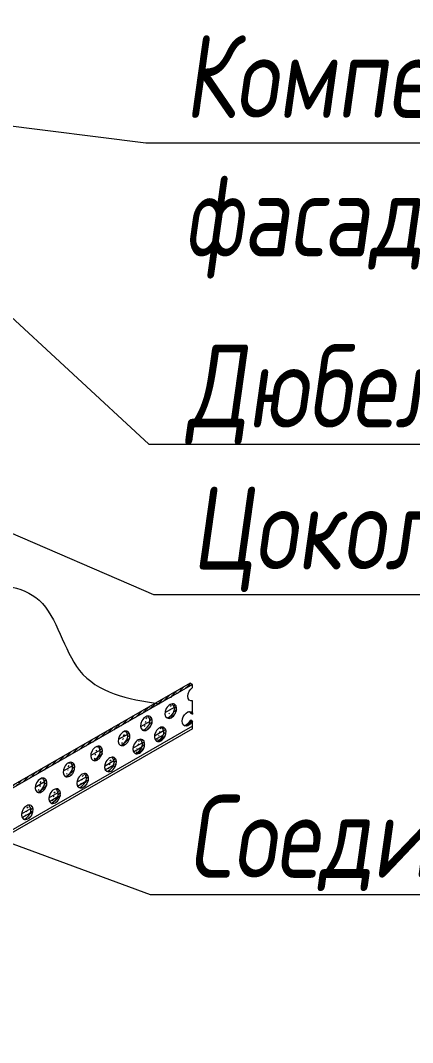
# Model space of a CAD drawing. Header units: millimetres. Extents: x -136099598 to 11807193, y 0 to 779331.
# Drawn here: x 658947 to 659537, y 371146 to 372684 of the extents above; entities that cross this region are included whole.
import ezdxf
from ezdxf import colors
from ezdxf.entities.mleader import LeaderData, LeaderLine
from ezdxf.math import Vec2, Vec3

# ---------------------------------------------------------------- set-up
doc = ezdxf.new("R2010")
doc.units = ezdxf.units.MM
doc.header["$MEASUREMENT"] = 0
doc.layers.add('АР.РД_Выноски', color=174, linetype='Continuous', lineweight=9)
doc.layers.add('профили', color=251, linetype='Continuous')
doc.styles.add('Архитект', font='isocpeur.ttf', dxfattribs={"width": 0.8, "oblique": 8})
pattern_1 = [(45, (-142374.207, -37664.26), (-4.49012806, 4.49012806), []), (45, (-142369.717, -37664.26), (-4.49012806, 4.49012806), [7.9375, -1.5875, 0, -1.5875])]

msp = doc.modelspace()

# ---------------------------------------------------------------- hatches: boundary and pattern name
at = {"layer": 'профили', "lineweight": 5}
h = msp.add_hatch(dxfattribs=at)
h.set_pattern_fill('ANSI35', color=256, style=0)
h.set_pattern_definition(pattern_1)
h.paths.add_polyline_path([(659202.212, 371686.802), (659206.063, 371684.575), (659030.722, 371583.672), (659028.118, 371586.616)])
h.paths.add_polyline_path([(659028.118, 371586.616), (659030.722, 371583.672), (658868.799, 371490.491), (658864.949, 371492.718)])
h = msp.add_hatch(dxfattribs=at)
h.set_pattern_fill('ANSI35', color=256, style=0)
h.set_pattern_definition(pattern_1)
edge = h.paths.add_edge_path()
edge.add_spline(control_points=[(658983.433, 371538.185), (658983.281, 371539.005), (658982.565, 371541.233), (658980.96, 371542.915), (658979.926, 371543.999)], knot_values=[2.97892927, 2.97892927, 2.97892927, 2.97892927, 3.35918887, 4.04863029, 4.04863029, 4.04863029, 4.04863029], degree=3, periodic=0)
edge.add_ellipse((658978.183, 371533.188), major_axis=(5.645, 10.254), ratio=0.66537396, start_angle=-170.248151, end_angle=28.25178, ccw=False)
edge.add_spline(control_points=[(658973.776, 371522.446), (658978.124, 371525.852), (658983.584, 371530.128), (658983.675, 371536.88), (658983.433, 371538.185)], knot_values=[0, 0, 0, 0, 2.37298244, 2.97892927, 2.97892927, 2.97892927, 2.97892927], degree=3, periodic=0)
edge = h.paths.add_edge_path()
edge.add_spline(control_points=[(659003.43, 371516.238), (659003.623, 371516.771), (659004.18, 371518.774), (659004.143, 371521.051), (659003.74, 371522.561)], knot_values=[2.10043635, 2.10043635, 2.10043635, 2.10043635, 2.37298244, 3.0912528, 3.0912528, 3.0912528, 3.0912528], degree=3, periodic=0)
edge.add_spline(control_points=[(659003.74, 371522.561), (659003.589, 371523.124), (659002.865, 371525.067), (659001.428, 371526.573), (659000.394, 371527.657)], knot_values=[3.0912528, 3.0912528, 3.0912528, 3.0912528, 3.35918887, 4.04863029, 4.04863029, 4.04863029, 4.04863029], degree=3, periodic=0)
edge.add_ellipse((658998.651, 371516.846), major_axis=(5.645, 10.254), ratio=0.66537396, start_angle=-170.248151, end_angle=28.25178, ccw=False)
edge.add_spline(control_points=[(658994.244, 371506.104), (658998.093, 371509.119), (659001.943, 371512.134), (659003.43, 371516.238)], knot_values=[0, 0, 0, 0, 2.10043635, 2.10043635, 2.10043635, 2.10043635], degree=3, periodic=0)
edge = h.paths.add_edge_path()
edge.add_spline(control_points=[(659015.787, 371546.177), (659020.136, 371549.583), (659025.709, 371553.948), (659025.689, 371560.893), (659025.363, 371562.314)], knot_values=[0, 0, 0, 0, 2.37298244, 3.04085141, 3.04085141, 3.04085141, 3.04085141], degree=3, periodic=0)
edge.add_spline(control_points=[(659025.363, 371562.314), (659025.207, 371562.992), (659024.484, 371565.061), (659022.972, 371566.646), (659021.937, 371567.73)], knot_values=[3.04085141, 3.04085141, 3.04085141, 3.04085141, 3.35918887, 4.04863029, 4.04863029, 4.04863029, 4.04863029], degree=3, periodic=0)
edge.add_ellipse((659020.195, 371556.919), major_axis=(5.645, 10.254), ratio=0.66537396, start_angle=-170.248151, end_angle=28.25178, ccw=False)
edge = h.paths.add_edge_path()
edge.add_spline(control_points=[(659045.691, 371539.46), (659045.884, 371539.993), (659046.441, 371541.996), (659046.404, 371544.272), (659046.001, 371545.783)], knot_values=[2.10043635, 2.10043635, 2.10043635, 2.10043635, 2.37298244, 3.0912528, 3.0912528, 3.0912528, 3.0912528], degree=3, periodic=0)
edge.add_spline(control_points=[(659046.001, 371545.783), (659045.85, 371546.346), (659045.126, 371548.289), (659043.689, 371549.794), (659042.655, 371550.878)], knot_values=[3.0912528, 3.0912528, 3.0912528, 3.0912528, 3.35918887, 4.04863029, 4.04863029, 4.04863029, 4.04863029], degree=3, periodic=0)
edge.add_ellipse((659040.912, 371540.068), major_axis=(5.645, 10.254), ratio=0.66537396, start_angle=-170.248151, end_angle=28.25178, ccw=False)
edge.add_spline(control_points=[(659036.505, 371529.326), (659040.354, 371532.34), (659044.204, 371535.355), (659045.691, 371539.46)], knot_values=[0, 0, 0, 0, 2.10043635, 2.10043635, 2.10043635, 2.10043635], degree=3, periodic=0)
edge = h.paths.add_edge_path()
edge.add_spline(control_points=[(659078.198, 371553.788), (659082.047, 371556.803), (659085.897, 371559.818), (659087.384, 371563.923)], knot_values=[0, 0, 0, 0, 2.10043635, 2.10043635, 2.10043635, 2.10043635], degree=3, periodic=0)
edge.add_spline(control_points=[(659087.384, 371563.923), (659087.577, 371564.455), (659088.134, 371566.458), (659088.097, 371568.735), (659087.694, 371570.245)], knot_values=[2.10043635, 2.10043635, 2.10043635, 2.10043635, 2.37298244, 3.0912528, 3.0912528, 3.0912528, 3.0912528], degree=3, periodic=0)
edge.add_spline(control_points=[(659087.694, 371570.245), (659087.543, 371570.809), (659086.819, 371572.752), (659085.382, 371574.257), (659084.348, 371575.341)], knot_values=[3.0912528, 3.0912528, 3.0912528, 3.0912528, 3.35918887, 4.04863029, 4.04863029, 4.04863029, 4.04863029], degree=3, periodic=0)
edge.add_ellipse((659082.605, 371564.531), major_axis=(5.645, 10.254), ratio=0.66537396, start_angle=-170.248151, end_angle=28.25178, ccw=False)
edge = h.paths.add_edge_path()
edge.add_spline(control_points=[(659057.339, 371570.402), (659061.688, 371573.808), (659067.182, 371578.11), (659067.24, 371584.92), (659066.974, 371586.26)], knot_values=[0, 0, 0, 0, 2.37298244, 2.99745694, 2.99745694, 2.99745694, 2.99745694], degree=3, periodic=0)
edge.add_spline(control_points=[(659066.974, 371586.26), (659066.82, 371587.037), (659066.101, 371589.218), (659064.524, 371590.87), (659063.489, 371591.954)], knot_values=[2.99745694, 2.99745694, 2.99745694, 2.99745694, 3.35918887, 4.04863029, 4.04863029, 4.04863029, 4.04863029], degree=3, periodic=0)
edge.add_ellipse((659061.747, 371581.144), major_axis=(5.645, 10.254), ratio=0.66537396, start_angle=-170.248151, end_angle=28.25178, ccw=False)
edge = h.paths.add_edge_path()
edge.add_spline(control_points=[(659098.569, 371593.03), (659102.918, 371596.436), (659108.688, 371600.956), (659108.462, 371608.242), (659107.961, 371609.847)], knot_values=[0, 0, 0, 0, 2.37298244, 3.1487303, 3.1487303, 3.1487303, 3.1487303], degree=3, periodic=0)
edge.add_spline(control_points=[(659107.961, 371609.847), (659107.825, 371610.282), (659107.103, 371612.084), (659105.753, 371613.499), (659104.719, 371614.583)], knot_values=[3.1487303, 3.1487303, 3.1487303, 3.1487303, 3.35918887, 4.04863029, 4.04863029, 4.04863029, 4.04863029], degree=3, periodic=0)
edge.add_ellipse((659102.976, 371603.772), major_axis=(5.645, 10.254), ratio=0.66537396, start_angle=-170.248151, end_angle=28.25178, ccw=False)
edge = h.paths.add_edge_path()
edge.add_spline(control_points=[(659120.711, 371580.768), (659124.56, 371583.783), (659128.41, 371586.798), (659129.897, 371590.903)], knot_values=[0, 0, 0, 0, 2.10043635, 2.10043635, 2.10043635, 2.10043635], degree=3, periodic=0)
edge.add_spline(control_points=[(659129.897, 371590.903), (659130.09, 371591.435), (659130.647, 371593.438), (659130.61, 371595.715), (659130.207, 371597.225)], knot_values=[2.10043635, 2.10043635, 2.10043635, 2.10043635, 2.37298244, 3.0912528, 3.0912528, 3.0912528, 3.0912528], degree=3, periodic=0)
edge.add_spline(control_points=[(659130.207, 371597.225), (659130.056, 371597.789), (659129.331, 371599.732), (659127.895, 371601.237), (659126.861, 371602.321)], knot_values=[3.0912528, 3.0912528, 3.0912528, 3.0912528, 3.35918887, 4.04863029, 4.04863029, 4.04863029, 4.04863029], degree=3, periodic=0)
edge.add_ellipse((659125.118, 371591.51), major_axis=(5.645, 10.254), ratio=0.66537396, start_angle=-170.248151, end_angle=28.25178, ccw=False)
edge = h.paths.add_edge_path()
edge.add_spline(control_points=[(659132.111, 371615.704), (659136.46, 371619.11), (659141.348, 371622.939), (659141.933, 371628.754), (659141.94, 371629.401)], knot_values=[0, 0, 0, 0, 2.37298244, 2.66762497, 2.66762497, 2.66762497, 2.66762497], degree=3, periodic=0)
edge.add_spline(control_points=[(659141.94, 371629.401), (659141.958, 371630.919), (659141.367, 371634.001), (659139.295, 371636.173), (659138.261, 371637.257)], knot_values=[2.66762497, 2.66762497, 2.66762497, 2.66762497, 3.35918887, 4.04863029, 4.04863029, 4.04863029, 4.04863029], degree=3, periodic=0)
edge.add_ellipse((659136.518, 371626.446), major_axis=(5.645, 10.254), ratio=0.66537396, start_angle=-170.248151, end_angle=28.25178, ccw=False)
edge = h.paths.add_edge_path()
edge.add_spline(control_points=[(659152.935, 371599.123), (659156.785, 371602.138), (659160.634, 371605.153), (659162.121, 371609.258)], knot_values=[0, 0, 0, 0, 2.10043635, 2.10043635, 2.10043635, 2.10043635], degree=3, periodic=0)
edge.add_spline(control_points=[(659162.121, 371609.258), (659162.314, 371609.79), (659162.871, 371611.793), (659162.834, 371614.07), (659162.431, 371615.58)], knot_values=[2.10043635, 2.10043635, 2.10043635, 2.10043635, 2.37298244, 3.0912528, 3.0912528, 3.0912528, 3.0912528], degree=3, periodic=0)
edge.add_spline(control_points=[(659162.431, 371615.58), (659162.281, 371616.144), (659161.556, 371618.087), (659160.12, 371619.592), (659159.085, 371620.676)], knot_values=[3.0912528, 3.0912528, 3.0912528, 3.0912528, 3.35918887, 4.04863029, 4.04863029, 4.04863029, 4.04863029], degree=3, periodic=0)
edge.add_ellipse((659157.343, 371609.866), major_axis=(5.645, 10.254), ratio=0.66537396, start_angle=-170.248151, end_angle=28.25178, ccw=False)
edge = h.paths.add_edge_path()
edge.add_spline(control_points=[(659168.795, 371634.081), (659173.144, 371637.487), (659178.754, 371641.881), (659178.696, 371648.89), (659178.34, 371650.348)], knot_values=[0, 0, 0, 0, 2.37298244, 3.06114777, 3.06114777, 3.06114777, 3.06114777], degree=3, periodic=0)
edge.add_spline(control_points=[(659178.34, 371650.348), (659178.186, 371650.979), (659177.461, 371652.997), (659175.98, 371654.55), (659174.945, 371655.634)], knot_values=[3.06114777, 3.06114777, 3.06114777, 3.06114777, 3.35918887, 4.04863029, 4.04863029, 4.04863029, 4.04863029], degree=3, periodic=0)
edge.add_ellipse((659173.203, 371644.823), major_axis=(5.645, 10.254), ratio=0.66537396, start_angle=-170.248151, end_angle=28.25178, ccw=False)
edge = h.paths.add_edge_path()
edge.add_spline(control_points=[(659193.983, 371622.671), (659197.959, 371625.094), (659201.31, 371627.719), (659203.103, 371631.063)], knot_values=[0, 0, 0, 0, 1.82857194, 1.82857194, 1.82857194, 1.82857194], degree=3, periodic=0)
edge.add_line((659203.103, 371631.063), (659203.213, 371631.255))
edge.add_line((659203.213, 371631.255), (659203.343, 371631.476))
edge.add_line((659203.343, 371631.476), (659206.063, 371629.878))
edge.add_ellipse((659199.015, 371633.212), major_axis=(5.645, 10.254), ratio=0.66537396, start_angle=184.97001, end_angle=272.339956, ccw=False)
edge = h.paths.add_edge_path()
edge.add_spline(control_points=[(659202.453, 371642.133), (659201.933, 371642.791), (659201.346, 371643.406), (659200.758, 371644.022)], knot_values=[3.65691985, 3.65691985, 3.65691985, 3.65691985, 4.04863029, 4.04863029, 4.04863029, 4.04863029], degree=3, periodic=0)
edge.add_ellipse((659199.015, 371633.212), major_axis=(5.645, 10.254), ratio=0.66537396, start_angle=-13.137385, end_angle=28.25178, ccw=False)
edge.add_line((659206.063, 371642.344), (659206.063, 371640.013))
edge.add_line((659206.063, 371640.013), (659202.453, 371642.133))
edge = h.paths.add_edge_path()
edge.add_spline(control_points=[(658962.378, 371491.988), (658962.571, 371492.521), (658963.128, 371494.524), (658963.091, 371496.8), (658962.688, 371498.311)], knot_values=[2.10043635, 2.10043635, 2.10043635, 2.10043635, 2.37298244, 3.0912528, 3.0912528, 3.0912528, 3.0912528], degree=3, periodic=0)
edge.add_spline(control_points=[(658962.688, 371498.311), (658962.537, 371498.874), (658961.812, 371500.817), (658960.376, 371502.322), (658959.342, 371503.406)], knot_values=[3.0912528, 3.0912528, 3.0912528, 3.0912528, 3.35918887, 4.04863029, 4.04863029, 4.04863029, 4.04863029], degree=3, periodic=0)
edge.add_ellipse((658957.599, 371492.596), major_axis=(5.645, 10.254), ratio=0.66537396, start_angle=-170.248151, end_angle=28.25178, ccw=False)
edge.add_spline(control_points=[(658953.192, 371481.854), (658957.041, 371484.868), (658960.891, 371487.883), (658962.378, 371491.988)], knot_values=[0, 0, 0, 0, 2.10043635, 2.10043635, 2.10043635, 2.10043635], degree=3, periodic=0)

# ---------------------------------------------------------------- linework, layer by layer
for p, q in [((659202.212, 371686.802), (658864.949, 371492.718)), ((659206.063, 371684.575), (659202.212, 371686.802)), ((659206.063, 371684.575), (658868.799, 371490.491)), ((659206.063, 371680.396), (659206.063, 371684.575)), ((659206.063, 371642.344), (659206.063, 371660.068)), ((659178.34, 371650.348), (659164.401, 371642.326)), ((659202.453, 371642.133), (659206.063, 371640.013)), ((659206.063, 371642.344), (659206.063, 371640.013)), ((659141.94, 371629.401), (659127.771, 371621.247)), ((659203.103, 371631.063), (659203.213, 371631.255)), ((659203.213, 371631.255), (659203.343, 371631.476)), ((659203.343, 371631.476), (659206.063, 371629.878)), ((659206.063, 371618.037), (659206.063, 371629.878)), ((659206.063, 371622.091), (658868.386, 371427.769)), ((659206.063, 371618.037), (658868.386, 371423.716)), ((659107.961, 371609.847), (659094.254, 371601.959)), ((659148.552, 371607.491), (659162.431, 371615.58)), ((659149.482, 371601.891), (659162.121, 371609.258)), ((659116.328, 371589.136), (659130.207, 371597.225)), ((659066.974, 371586.26), (659052.91, 371578.167)), ((659117.258, 371583.536), (659129.897, 371590.903)), ((659025.363, 371562.314), (659011.379, 371554.268)), ((659073.815, 371562.157), (659087.694, 371570.245)), ((659074.745, 371556.557), (659087.384, 371563.923)), ((658983.433, 371538.185), (658969.339, 371530.075)), ((659032.122, 371537.694), (659046.001, 371545.783)), ((659033.052, 371532.094), (659045.691, 371539.46)), ((658989.861, 371514.472), (659003.74, 371522.561)), ((658990.791, 371508.872), (659003.43, 371516.238)), ((658948.809, 371490.222), (658962.688, 371498.311)), ((658949.739, 371484.622), (658962.378, 371491.988))]:
    msp.add_line(p, q, dxfattribs=at)
at = {"layer": 'профили', "lineweight": 5, "extrusion": (0, 0, -1)}
for centre, start_param, end_param in [((659207.471, 371670.811), 2.6101282, 5.43230412), ((659199.015, 371633.212), 1.5299564, 6.51247593)]:
    msp.add_ellipse(centre, major_axis=(5.645, 10.254), ratio=0.66537396, start_param=start_param, end_param=end_param, dxfattribs=at)
for centre in [(659173.203, 371644.823), (659136.518, 371626.446), (659102.976, 371603.772), (659157.343, 371609.866), (659061.747, 371581.144), (659125.118, 371591.51), (659020.195, 371556.919), (659082.605, 371564.531), (659040.912, 371540.068), (658978.183, 371533.188), (658998.651, 371516.846), (658957.599, 371492.596)]:
    msp.add_ellipse(centre, major_axis=(5.645, 10.254), ratio=0.66537396, dxfattribs=at)
at = {"layer": 'профили', "lineweight": 5}
msp.add_open_spline([(658869.597, 371839.796), (658909.901, 371836.956), (658995.128, 371830.953), (659021.157, 371682.359), (659107.8, 371662.294), (659156.361, 371655.973)], degree=3, knots=[0, 0, 0, 0, 8.51320744, 18.00195979, 28.34255258, 28.34255258, 28.34255258, 28.34255258], dxfattribs=at)
for points in [[(659168.795, 371634.081), (659178.436, 371645.871), (659177.68, 371652.155), (659174.945, 371655.634)], [(659132.111, 371615.704), (659141.751, 371627.494), (659140.995, 371633.778), (659138.261, 371637.257)], [(659098.569, 371593.03), (659108.209, 371604.82), (659107.453, 371611.104), (659104.719, 371614.583)], [(659152.935, 371599.123), (659162.576, 371610.913), (659161.819, 371617.197), (659159.085, 371620.676)], [(659120.711, 371580.768), (659130.351, 371592.558), (659129.595, 371598.842), (659126.861, 371602.321)], [(659057.339, 371570.402), (659066.98, 371582.191), (659066.223, 371588.475), (659063.489, 371591.954)], [(659015.787, 371546.177), (659025.428, 371557.967), (659024.671, 371564.251), (659021.937, 371567.73)], [(659078.198, 371553.788), (659087.838, 371565.578), (659087.082, 371571.862), (659084.348, 371575.341)], [(659036.505, 371529.326), (659046.145, 371541.115), (659045.389, 371547.399), (659042.655, 371550.878)], [(658973.776, 371522.446), (658983.416, 371534.236), (658982.66, 371540.52), (658979.926, 371543.999)], [(658994.244, 371506.104), (659003.884, 371517.894), (659003.128, 371524.178), (659000.394, 371527.657)], [(658953.192, 371481.854), (658962.832, 371493.643), (658962.076, 371499.927), (658959.342, 371503.406)]]:
    msp.add_spline(points, degree=3, dxfattribs=at)
for points in [[(659202.453, 371642.133), (659201.933, 371642.791), (659201.346, 371643.406), (659200.758, 371644.022)], [(659193.983, 371622.671), (659197.959, 371625.094), (659201.31, 371627.719), (659203.103, 371631.063)]]:
    msp.add_open_spline(points, degree=3, dxfattribs=at)

# ---------------------------------------------------------------- leaders
at = {"layer": 'АР.РД_Выноски', "lineweight": 5}
ml = msp.add_multileader_mtext('Standard', dxfattribs=at)
ml.set_content('\\pxi-2,l2,ql,t3;Существующие наружные\\Pнесущие стены', color=256, style='Архитект')
ml.set_leader_properties(color=256, lineweight=-1)
ml.build(insert=Vec2(0, 0))
ml.multileader.update_dxf_attribs({"text_left_attachment_type": 6, "text_right_attachment_type": 6, "dogleg_length": 64.629, "arrow_head_size": 100})
ctx = ml.context
ctx.base_point, ctx.char_height, ctx.arrow_head_size, ctx.landing_gap_size, ctx.plane_origin, ctx.plane_x_axis = Vec3(660815.662, 372961.793), 125, 100, 25, Vec3(644699.123, 371513.276), Vec3(-1, 0)
ctx.left_attachment, ctx.right_attachment = 6, 6
notes = []
notes.append((ctx, [(1, (1, 1, 0), (659150.78, 372961.793), (1, 0), 32.315, [(0, [(658652.593, 372684.462)], 0, [])])]))
ctx.mtext.insert, ctx.mtext.width, ctx.mtext.defined_height, ctx.mtext.flow_direction = Vec3(659208.095, 373124.293), 1770.19458, 342.618, 5
ml = msp.add_multileader_mtext('Standard', dxfattribs=at)
ml.set_content('Компенсатор неровности фасада', color=256, style='Архитект')
ml.set_leader_properties(color=256, lineweight=-1)
ml.build(insert=Vec2(0, 0))
ml.multileader.update_dxf_attribs({"text_left_attachment_type": 6, "text_right_attachment_type": 6, "dogleg_length": 64.629, "arrow_head_size": 100})
ctx = ml.context
ctx.base_point, ctx.char_height, ctx.arrow_head_size, ctx.landing_gap_size, ctx.plane_origin, ctx.plane_x_axis = Vec3(660795.484, 372499.754), 125, 100, 25, Vec3(644697.519, 371151.382), Vec3(-1, 0)
ctx.left_attachment, ctx.right_attachment = 6, 6
notes.append((ctx, [(1, (1, 1, 0), (659135.602, 372499.754), (1, 0), 32.315, [(0, [(658731.682, 372550.149)], 0, [])])]))
ctx.mtext.insert, ctx.mtext.width, ctx.mtext.defined_height, ctx.mtext.flow_direction = Vec3(659192.916, 372662.254), 1651.63136, 340.207, 5
ml = msp.add_multileader_mtext('Standard', dxfattribs=at)
ml.set_content('Дюбель-гвоздь', color=256, style='Архитект')
ml.set_leader_properties(color=256, lineweight=-1)
ml.build(insert=Vec2(0, 0))
ml.multileader.update_dxf_attribs({"text_left_attachment_type": 6, "text_right_attachment_type": 6, "dogleg_length": 64.629, "arrow_head_size": 100})
ctx = ml.context
ctx.base_point, ctx.char_height, ctx.arrow_head_size, ctx.landing_gap_size, ctx.plane_origin, ctx.plane_x_axis = Vec3(660182.169, 372046.481), 125, 100, 25, Vec3(644697.519, 370890.58), Vec3(-1, 0)
ctx.left_attachment, ctx.right_attachment = 6, 6
notes.append((ctx, [(1, (1, 1, 0), (659140.328, 372046.481), (1, 0), 32.315, [(0, [(658731.682, 372424.032)], 0, [])])]))
ctx.mtext.insert, ctx.mtext.width, ctx.mtext.defined_height, ctx.mtext.flow_direction = Vec3(659197.642, 372196.481), 1651.63136, 340.207, 5
ml = msp.add_multileader_mtext('Standard', dxfattribs=at)
ml.set_content('\\pxi-2,l2,ql,t3;Цокольный профиль', color=256, style='Архитект')
ml.set_leader_properties(color=256, lineweight=-1)
ml.build(insert=Vec2(0, 0))
ml.multileader.update_dxf_attribs({"text_left_attachment_type": 6, "text_right_attachment_type": 6, "dogleg_length": 64.629, "arrow_head_size": 100})
ctx = ml.context
ctx.base_point, ctx.char_height, ctx.arrow_head_size, ctx.landing_gap_size, ctx.plane_origin, ctx.plane_x_axis = Vec3(660460.503, 371820.315), 125, 100, 25, Vec3(644697.519, 370754.281), Vec3(-1, 0)
ctx.left_attachment, ctx.right_attachment = 6, 6
notes.append((ctx, [(1, (1, 1, 0), (659147.108, 371820.315), (1, 0), 32.315, [(0, [(658735.49, 371997.828)], 0, [])])]))
ctx.mtext.insert, ctx.mtext.width, ctx.mtext.defined_height, ctx.mtext.flow_direction = Vec3(659204.422, 371982.815), 2032.94169, 356.763, 5
ml = msp.add_multileader_mtext('Standard', dxfattribs=at)
ml.set_content('\\pxi-2,l2,ql,t3;Соединительный элемент', color=256, style='Архитект')
ml.set_leader_properties(color=256, lineweight=-1)
ml.build(insert=Vec2(0, 0))
ml.multileader.update_dxf_attribs({"text_left_attachment_type": 6, "text_right_attachment_type": 6, "dogleg_length": 64.629, "arrow_head_size": 100})
ctx = ml.context
ctx.base_point, ctx.char_height, ctx.arrow_head_size, ctx.landing_gap_size, ctx.plane_origin, ctx.plane_x_axis = Vec3(660812.143, 371368.943), 125, 100, 25, Vec3(644697.519, 370465.08), Vec3(-1, 0)
ctx.left_attachment, ctx.right_attachment = 6, 6
notes.append((ctx, [(1, (1, 1, 0), (659142.261, 371368.943), (1, 0), 32.315, [(0, [(658693.999, 371533.708)], 0, [])])]))
ctx.mtext.insert, ctx.mtext.width, ctx.mtext.defined_height, ctx.mtext.flow_direction = Vec3(659199.575, 371518.943), 2032.94169, 356.763, 5
for ctx, leaders in notes:
    for number, flags, end, landing, length, lines in leaders:
        leader = LeaderData()
        leader.index, (leader.has_last_leader_line, leader.has_dogleg_vector, leader.attachment_direction) = number, flags
        leader.last_leader_point, leader.dogleg_vector, leader.dogleg_length = Vec3(end), Vec3(landing), length
        for number, points, colour, breaks in lines:
            line = LeaderLine()
            line.index, line.vertices, line.color, line.breaks = number, Vec3.list(points), colors.encode_raw_color(colour), breaks
            leader.lines.append(line)
        ctx.leaders.append(leader)

doc.saveas('drawing.dxf')
